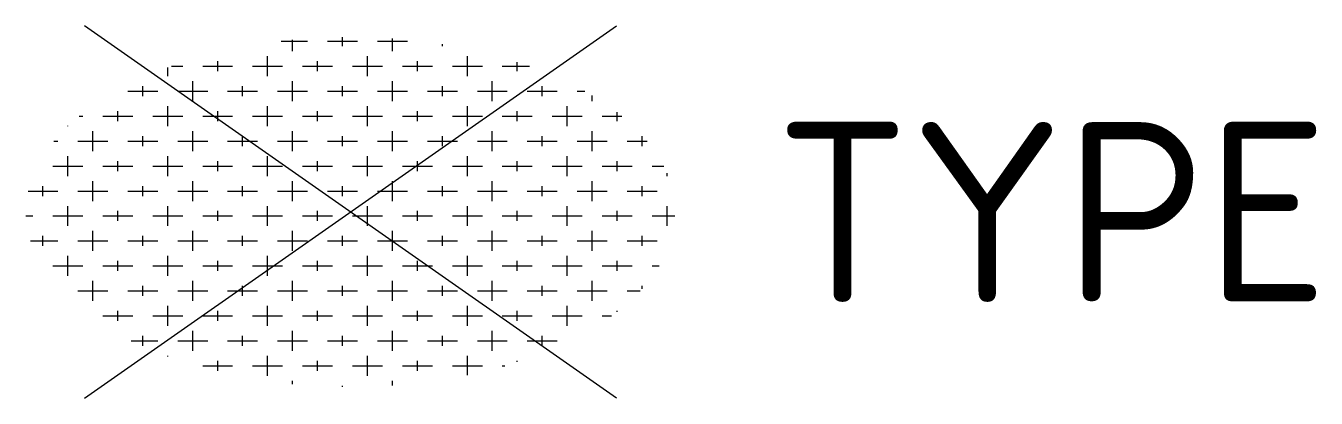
# Model space of a CAD drawing. Extents: x -3.3 to 9.7, y -1.9 to 1.9.
import ezdxf
from ezdxf.enums import TextEntityAlignment as Align

# ---------------------------------------------------------------- set-up
doc = ezdxf.new("R2010")
doc.units = 0
doc.styles.add('NLCS-ISO', font='NLCS-ISO.ttf')

msp = doc.modelspace()

# ---------------------------------------------------------------- hatches: boundary and pattern name
h = msp.add_hatch()
h.set_pattern_fill('GR-BOSPLANTSOEN', color=256, scale=0.25, style=0, pattern_type=2)
h.set_pattern_definition([(0, (-1.98036, -1.0405), (0.25, 0.25), [0.3, -0.2]), (90, (-1.8304, -1.1405), (-1, 6e-17), [0.2, -0.3]), (90, (-1.5804, -0.8905), (-1, 6e-17), [0.2, -0.3]), (90, (-1.3304, -1.0905), (-1, 6e-17), [0.1, -0.4]), (90, (-1.0804, -0.8405), (-1, 6e-17), [0.1, -0.4])])
edge = h.paths.add_edge_path()
edge.add_ellipse((0, 0), major_axis=(-3.25, 0), ratio=0.538462, start_angle=0, end_angle=360, ccw=False)

# ---------------------------------------------------------------- linework, layer by layer
for p, q in [((-2.662, -1.864), (2.662, 1.864)), ((2.662, -1.864), (-2.662, 1.864))]:
    msp.add_line(p, q)

# ---------------------------------------------------------------- texts
at = {"style": 'NLCS-ISO'}
msp.add_attdef('TYPE', text='', height=1.8, dxfattribs=at).set_placement((4.25, 0), align=Align.MIDDLE_LEFT)

doc.saveas('drawing.dxf')
